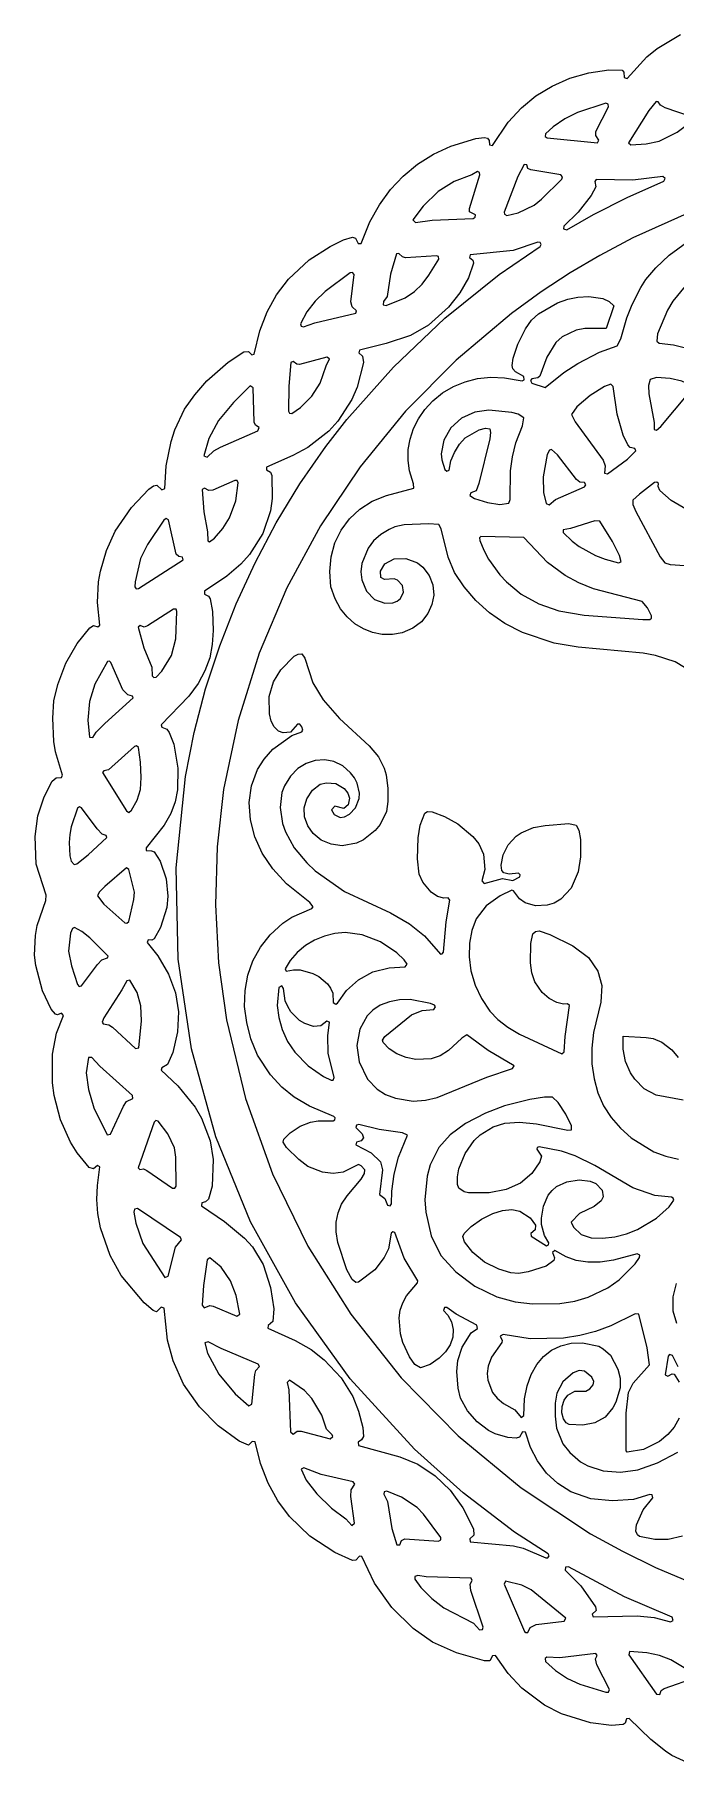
# Model space of a CAD drawing. Header units: metres. Extents: x 5 to 295, y 5 to 295.
# Drawn here: x 4.5 to 107.1, y 11.2 to 288.2 of the extents above; entities that cross this region are included whole.
import ezdxf

# ---------------------------------------------------------------- set-up
doc = ezdxf.new("R2010")
doc.units = ezdxf.units.M

msp = doc.modelspace()

# ---------------------------------------------------------------- linework, layer by layer
at = {"layer": 'CUT'}
for points in [[(109.7201, 11.1749), (106.5576, 12.6095), (105.5445, 13.2817), (103.1842, 15.1711), (99.7566, 18.5479), (99.3303, 18.4824), (99.1126, 17.7885), (98.7542, 17.5613), (96.8914, 17.3985), (93.5461, 17.8155), (88.9061, 19.2838), (86.1583, 20.6582), (82.5721, 23.3627), (80.364, 25.7207), (78.3376, 28.6335), (77.8732, 28.5583), (77.4133, 27.7352), (76.5584, 27.7459), (72.1078, 29.0146), (68.2652, 30.7609), (65.1585, 32.9233), (61.7379, 36.2878), (58.975, 40.1968), (56.9502, 44.4455), (56.5524, 44.5176), (55.9855, 43.859), (55.4375, 43.8248), (52.6263, 45.1129), (48.6094, 47.715), (45.3742, 50.862), (43.4671, 53.3968), (41.9441, 56.2086), (40.7316, 59.3681), (39.8285, 62.8054), (39.3744, 62.8774), (38.7888, 62.2807), (37.2977, 62.9294), (33.9318, 65.4102), (30.943, 68.4315), (28.3793, 72.0591), (26.7013, 75.8256), (25.8364, 79.105), (25.2913, 84.2124), (24.7974, 84.3887), (24.0313, 83.6444), (23.5354, 83.8342), (22.0689, 85.0956), (18.3806, 89.4882), (16.6338, 92.6791), (15.0943, 97.109), (14.6727, 99.3978), (14.4976, 101.6505), (14.5847, 103.8861), (14.9771, 106.8498), (14.5831, 107.1039), (13.9475, 106.528), (13.2909, 106.7474), (11.3297, 109.1171), (10.2967, 110.8023), (8.6574, 114.4028), (7.6485, 118.2758), (7.3777, 120.3261), (7.4096, 124.9247), (8.0569, 128.2501), (9.1772, 131.1035), (8.8558, 131.4718), (8.1829, 131.1905), (7.8664, 131.2872), (7.1657, 132.0933), (5.7764, 135.0535), (4.7169, 139.0845), (4.5361, 140.7528), (4.6578, 143.921), (4.9275, 145.4962), (6.3288, 149.531), (6.4111, 150.3869), (4.778, 155.3044), (4.6533, 159.7803), (5.0379, 163.0475), (6.0427, 166.1261), (7.3453, 168.6288), (7.9839, 169.1682), (7.9839, 169.1682), (8.8599, 169.2142), (9.0163, 169.5784), (7.8773, 173.2952), (7.6121, 174.9857), (7.4365, 178.685), (7.6423, 181.4838), (8.2706, 184.1182), (9.5625, 187.494), (11.3463, 190.6739), (13.3538, 193.1785), (13.9503, 193.5326), (14.6349, 193.3597), (14.978, 193.6282), (14.5851, 197.2395), (14.7941, 200.5498), (15.0907, 202.2638), (16.0283, 205.5748), (17.4156, 208.6505), (20.0445, 212.4375), (22.851, 215.3944), (23.5666, 215.9232), (24.1086, 216.0396), (24.8899, 215.2815), (25.3954, 215.4952), (25.6044, 219.0932), (26.3961, 222.9932), (26.9977, 224.8852), (28.5489, 228.1926), (30.1795, 230.5112), (32.1232, 232.7512), (35.5491, 235.7375), (38.0632, 237.3912), (38.7957, 237.4166), (39.2939, 236.8719), (39.6972, 237.019), (40.6064, 240.7526), (41.7575, 243.7681), (43.263, 246.4877), (45.1791, 249.0309), (48.4784, 252.1218), (51.886, 254.2539), (54.018, 255.2881), (55.4179, 255.7365), (55.9364, 255.5802), (56.3405, 254.7042), (56.8047, 254.7272), (58.2186, 258.202), (59.7496, 260.9343), (61.5258, 263.3564), (63.5597, 265.5065), (65.8627, 267.4003), (68.4345, 269.0007), (71.1776, 270.3014), (75.2049, 271.5201), (76.5912, 271.7034), (77.0484, 271.5682), (77.3125, 271.1936), (77.3657, 270.533), (77.8698, 270.4135), (80.3874, 274.1535), (82.483, 276.4313), (84.8169, 278.3565), (87.3896, 279.9286), (90.2486, 281.192), (93.2607, 282.0453), (96.4699, 282.5441), (98.5911, 282.4621), (98.9017, 282.1311), (98.9345, 281.2997), (99.3973, 281.1308), (102.5596, 284.5851), (104.2461, 285.9705), (107.9423, 288.1706)], [(109.493, 259.7523), (100.342, 255.6002), (95.0482, 252.8214), (90.2892, 250.0185), (85.6702, 246.9784), (80.9107, 243.504), (72.0215, 236.0484), (63.9195, 227.861), (56.6647, 218.9709), (50.3175, 209.5261), (44.9345, 199.5539), (40.5172, 189.1439), (37.1233, 178.3541), (34.8096, 167.2634), (33.7554, 158.1106), (33.4916, 148.7922), (33.9892, 139.5242), (35.2486, 130.3979), (38.2824, 117.8251), (42.6375, 105.7177), (48.3093, 94.164), (55.18, 83.2545), (63.2191, 73.1028), (72.3454, 63.804), (82.4335, 55.4653), (93.5229, 48.1186), (98.6598, 45.2996), (103.9536, 42.7264), (109.3745, 40.424)], [(109.8383, 186.0828), (107.0881, 187.7272), (103.9412, 188.7562), (101.9659, 189.1399), (91.5678, 190.1029), (87.7454, 190.7256), (82.6724, 192.4259), (79.8526, 193.8955), (77.3818, 195.5815), (75.1649, 197.5283), (73.2932, 199.7308), (71.7975, 202.0495), (70.738, 204.4898), (69.6455, 209.0498), (69.2446, 209.7099), (67.6278, 209.8476), (63.7008, 209.6755), (62.2327, 209.3406), (61.2904, 208.9155), (59.9495, 208.1003), (58.8118, 207.1005), (57.9348, 205.9579), (56.9271, 203.4535), (56.7865, 202.1507), (56.9485, 200.8873), (57.7002, 199.0377), (58.9764, 197.7247), (60.5967, 197.1112), (61.9204, 197.1684), (62.5898, 197.4424), (63.1361, 197.8685), (63.6279, 198.9106), (63.44, 199.9635), (62.6567, 200.8112), (62.1253, 201.0009), (60.5787, 200.9167), (60.0012, 201.2414), (59.9456, 202.2659), (60.62, 203.4159), (62.1162, 204.2263), (63.9584, 204.2923), (65.856, 203.5714), (66.7079, 202.8808), (67.7071, 201.5563), (68.3065, 200.0676), (68.4378, 198.4125), (68.1661, 196.892), (67.5036, 195.4486), (66.4971, 194.1407), (65.0821, 193.1033), (63.3976, 192.3893), (61.8359, 192.096), (60.2141, 192.0961), (58.6538, 192.4061), (57.1816, 192.9961), (55.8036, 193.835), (54.5757, 194.9129), (53.5153, 196.2074), (52.6567, 197.7926), (51.9722, 199.732), (51.7938, 202.1788), (52.0008, 204.5589), (52.6263, 206.7931), (53.6102, 208.82), (54.9709, 210.6286), (56.6196, 212.1578), (58.6133, 213.4375), (60.8715, 214.3885), (65.235, 215.5542), (65.212, 216.2183), (64.5412, 218.3055), (64.3344, 219.9505), (64.3618, 221.7112), (64.6842, 223.3876), (65.2257, 225.0792), (66.0173, 226.6643), (67.0255, 228.1534), (68.2936, 229.5471), (69.8708, 230.8267), (71.5975, 231.8389), (73.4957, 232.5895), (75.4394, 233.0826), (77.5669, 233.2955), (79.7587, 233.2334), (82.5975, 232.7501), (82.9315, 232.903), (82.8875, 233.4245), (81.5509, 234.1515), (81.1086, 234.6684), (81.0032, 235.1693), (81.1847, 236.3369), (81.8984, 238.5924), (83.1329, 241.0619), (84.1118, 242.4365), (85.2003, 243.459), (88.2588, 245.2367), (89.9006, 245.8312), (91.5062, 246.1273), (93.2739, 246.2148), (95.5157, 245.9197), (96.5202, 245.4268), (97.2693, 244.7351), (96.0578, 241.0818), (92.6614, 241.1094), (91.2579, 240.8502), (88.9871, 239.7628), (87.9902, 238.8614), (86.5329, 236.5187), (85.452, 233.4893), (85.093, 233.1826), (84.1375, 233.0347), (83.939, 232.7655), (84.1408, 232.3456), (86.2996, 231.6725), (89.2826, 234.0408), (91.5092, 235.496), (94.9688, 237.314), (97.7971, 238.3435), (98.3788, 239.4365), (99.3785, 242.8129), (100.212, 244.9269), (101.5894, 247.6819), (102.4316, 248.9469), (103.9905, 250.8004), (106.1366, 252.8559), (108.919, 254.8768)], [(108.7035, 247.8863), (106.7404, 245.4959), (105.8813, 244.0466), (104.2723, 240.2276), (104.195, 239.079), (104.5601, 238.7823), (106.8378, 238.4754), (111.1719, 237.4211)], [(108.2574, 47.7294), (106.0041, 47.1662), (103.8527, 47.1657), (101.4092, 47.6893), (101.0551, 47.9479), (100.7878, 48.5346), (100.933, 49.5178), (101.9989, 51.9484), (103.5278, 53.8685), (103.3955, 54.3488), (103.064, 54.4036), (100.4478, 53.5797), (97.0459, 53.4037), (93.6115, 53.7023), (90.4031, 54.8035), (88.3192, 56.1426), (86.486, 57.8315), (85.0466, 59.7721), (83.9287, 61.9466), (83.1411, 64.3825), (82.6759, 64.408), (82.181, 63.5742), (81.6712, 63.395), (80.2976, 63.5428), (78.2866, 64.1323), (77.219, 64.6647), (75.3757, 66.0105), (73.8447, 67.7728), (72.7523, 69.8303), (72.3645, 71.404), (72.1537, 74.1047), (72.2996, 75.8592), (72.9751, 77.9812), (74.4505, 80.2816), (75.431, 80.9818), (75.3498, 81.5262), (72.0584, 83.2819), (70.5618, 84.3593), (70.1902, 84.3445), (70.0244, 83.8728), (70.6927, 83.1133), (71.2842, 82.0214), (71.5749, 80.828), (71.483, 79.5792), (71.0829, 78.3867), (70.3284, 77.2407), (69.2952, 76.2053), (67.8801, 75.2187), (66.3237, 74.7026), (65.3944, 75.2015), (64.5865, 76.4316), (63.5168, 78.7574), (63.101, 80.1365), (62.8955, 82.6616), (63.0782, 83.9286), (63.5133, 85.1023), (64.1007, 86.1873), (65.8263, 88.298), (65.8933, 88.5998), (63.6963, 92.2494), (62.243, 96.3407), (61.8931, 96.4365), (61.6317, 96.2369), (61.1811, 93.7374), (60.493, 92.3383), (59.0217, 90.3964), (56.4217, 88.3725), (55.9537, 88.3465), (55.3628, 88.8436), (54.5541, 90.3799), (53.092, 94.7368), (52.8182, 96.4602), (52.848, 98.0191), (53.1194, 99.4928), (53.6912, 100.8784), (54.5742, 102.2447), (56.8524, 104.8759), (57.3667, 105.7726), (57.4003, 106.379), (56.8371, 107.049), (56.4157, 107.24), (53.9355, 106.0222), (52.3356, 105.8159), (50.6158, 106.0021), (48.2986, 106.9435), (46.8193, 108.04), (44.8511, 109.9567), (44.3332, 110.8202), (44.4525, 111.2805), (45.4334, 112.2893), (47.0442, 113.3734), (48.7353, 114.0153), (49.9321, 114.2282), (52.3537, 114.2067), (52.6218, 114.412), (52.6434, 114.7135), (52.443, 114.9399), (48.5531, 116.5684), (46.1228, 118.0031), (44.1348, 119.632), (42.3284, 121.5834), (40.2517, 124.7512), (39.1855, 127.3499), (38.5012, 129.9542), (38.1715, 132.5342), (38.2564, 135.081), (38.7034, 137.5436), (39.5056, 139.8604), (40.6938, 142.0291), (42.2527, 144.0341), (44.2747, 145.88), (45.7347, 146.8521), (48.9007, 148.2167), (49.1429, 148.5167), (48.6294, 149.2107), (44.8562, 152.1911), (42.6801, 154.5805), (40.9797, 157.0744), (39.774, 159.689), (39.08, 162.4481), (38.902, 165.1838), (39.2829, 167.8615), (40.2395, 170.5081), (41.2753, 172.1696), (42.6988, 173.7465), (45.7241, 175.9184), (47.3123, 176.5182), (47.4678, 176.8114), (47.3274, 177.3011), (47.0086, 177.7292), (46.6163, 177.7475), (45.4979, 176.4424), (45.4979, 176.4424), (44.3312, 176.3498), (43.5877, 176.6371), (42.9205, 177.3362), (42.4321, 178.2537), (42.1275, 179.4071), (42.097, 182.1678), (42.7788, 184.5485), (43.9653, 186.4692), (46.0882, 188.6217), (46.7619, 188.9621), (47.311, 188.997), (47.8265, 188.3226), (49.0784, 184.3584), (50.7448, 181.6366), (53.3463, 178.6601), (58.0833, 174.3026), (59.6005, 172.5091), (60.5081, 170.7237), (60.8243, 169.6518), (61.0886, 167.4422), (61.0858, 165.3721), (60.8751, 163.7694), (59.8628, 161.6779), (59.0463, 160.7039), (57.1754, 159.2229), (56.0604, 158.7009), (53.7859, 158.2868), (52.0141, 158.5261), (50.438, 159.1903), (49.1599, 160.227), (48.2676, 161.4825), (47.7517, 162.8896), (47.6914, 164.3696), (48.1059, 165.8102), (49.0584, 167.1858), (50.2502, 168.1667), (51.2733, 168.3727), (52.783, 168.2716), (54.0862, 167.4604), (54.6772, 166.6799), (54.9605, 165.8942), (54.7687, 164.8191), (54.049, 164.265), (52.6329, 164.5995), (52.101, 164.0413), (52.5206, 163.2572), (53.4416, 162.8123), (54.1605, 162.9176), (54.9457, 163.3315), (55.8976, 164.3485), (56.4995, 165.8467), (56.5643, 166.6919), (56.1853, 168.3093), (55.7324, 169.1437), (55.1255, 169.9822), (53.8894, 171.0514), (52.4399, 171.7521), (50.9919, 172.0223), (49.444, 171.9245), (48.0199, 171.4561), (46.6855, 170.6329), (45.4898, 169.4373), (44.5313, 167.8874), (44.1423, 166.8163), (43.8651, 164.3922), (44.231, 161.859), (44.7052, 160.4908), (46.0945, 157.9249), (48.1248, 155.5233), (49.4832, 154.2822), (54.1419, 150.9657), (61.5068, 147.5184), (64.5577, 145.7877), (66.9553, 143.8393), (69.5073, 140.9375), (69.8103, 140.9654), (70.0098, 141.2404), (70.4274, 146.1077), (71.0296, 149.583), (70.7481, 149.9249), (70.0588, 149.8833), (69.0564, 150.1595), (68.0492, 150.8268), (66.6902, 152.448), (66.0992, 153.7433), (65.8547, 156.1703), (65.9733, 159.548), (66.2738, 161.5756), (67.03, 163.4785), (67.4306, 163.7701), (68.1956, 163.7149), (70.1487, 162.9583), (72.2882, 161.796), (74.7265, 159.7383), (75.654, 158.5956), (76.4388, 156.9434), (76.6164, 154.4816), (76.149, 152.6511), (76.5215, 152.2542), (79.4343, 153.0506), (81.092, 152.723), (82.2403, 153.2771), (82.2845, 153.6441), (82.0025, 153.8831), (80.4985, 153.7165), (79.669, 153.9505), (79.3727, 154.2954), (79.2435, 155.1895), (79.556, 156.7992), (80.351, 158.4473), (81.6498, 159.8181), (82.4603, 160.3626), (84.4105, 161.1802), (86.2619, 161.5473), (90.0973, 161.8403), (91.2556, 161.5765), (91.6591, 160.7739), (91.9351, 159.2964), (91.9661, 156.5057), (91.5708, 154.0782), (90.4524, 151.5036), (88.7762, 149.7138), (87.7414, 149.1056), (86.5849, 148.7401), (84.7289, 148.6495), (83.0713, 149.1292), (82.1524, 149.7583), (81.2385, 151.0512), (80.939, 151.1752), (79.0848, 150.2543), (76.8186, 148.6493), (75.2482, 146.5903), (74.531, 144.7278), (74.1559, 142.6541), (74.098, 140.4937), (74.4108, 138.237), (75.0807, 135.9544), (76.0793, 133.8404), (77.4398, 131.7982), (78.6996, 130.4567), (80.2849, 129.22), (82.2048, 128.1026), (88.982, 124.9382), (89.3407, 125.2841), (89.4698, 127.7349), (90.1726, 132.6806), (89.8751, 132.9546), (89.2238, 132.8867), (88.1558, 133.157), (86.9314, 133.8247), (85.8164, 134.7589), (84.6334, 136.5044), (84.1379, 137.9272), (83.9306, 139.5088), (84.0189, 142.6305), (84.3316, 144.1705), (84.7562, 144.5653), (85.3251, 144.6428), (87.0539, 144.0745), (90.7045, 142.2633), (93.2127, 140.3735), (94.7065, 138.2135), (95.3665, 135.8755), (95.2193, 133.2253), (94.0503, 128.3944), (93.7578, 125.8437), (93.7838, 123.3788), (94.1096, 120.9542), (94.7222, 118.7252), (95.6498, 116.6477), (96.8317, 114.7623), (98.3373, 113.0462), (100.0531, 111.5086), (103.6782, 109.2833), (105.6116, 108.5648), (107.6394, 108.0756)], [(108.4003, 117.5206), (104.0792, 118.3582), (102.1256, 119.3544), (100.6588, 120.8798), (99.9715, 121.912), (99.1765, 123.7107), (98.7552, 125.6999), (98.7877, 127.7775), (102.4621, 127.5891), (103.5854, 127.4019), (104.9429, 126.8238), (106.5676, 125.6128), (107.5645, 124.3835)], [(107.255, 88.156), (106.7303, 86.0247), (106.71, 83.8152), (107.3439, 81.8049)], [(107.7694, 66.594), (106.97, 65.1886), (105.9377, 63.9811), (104.6198, 62.9028), (102.0484, 61.6173), (99.4199, 61.1719), (99.2529, 61.3865), (99.2529, 67.4372), (99.614, 70.7545), (100.3928, 72.2135), (102.9759, 75.1502), (102.6282, 77.8775), (101.2993, 83.2948), (100.7057, 83.3309), (96.7835, 81.3796), (94.3587, 80.4897), (91.8186, 79.8379), (89.2215, 79.4229), (83.9118, 79.3015), (79.573, 80.0337), (79.573, 80.0337), (79.1043, 79.7339), (79.4208, 79.0397), (79.3524, 78.7249), (77.695, 76.398), (77.1791, 74.9541), (77.0008, 73.7911), (77.0848, 72.6951), (77.8807, 70.7026), (78.6117, 69.816), (79.6045, 68.9913), (81.4569, 67.9286), (82.4356, 66.7414), (82.8697, 67.0347), (82.9987, 69.7165), (83.4112, 71.775), (84.0666, 73.592), (84.9525, 75.2007), (86.0161, 76.4685), (87.3102, 77.4917), (88.8197, 78.2245), (90.441, 78.6061), (92.2585, 78.665), (94.8584, 78.1223), (95.5816, 77.7414), (96.7368, 76.7287), (97.9391, 74.4911), (98.2942, 73.0032), (98.2962, 71.4875), (97.6252, 69.1854), (97.1367, 68.2476), (95.8758, 66.7819), (94.2631, 65.8681), (92.3027, 65.4736), (90.1185, 65.609), (89.6396, 65.8642), (89.2299, 66.4906), (88.9721, 67.468), (88.999, 68.4789), (89.3347, 69.4789), (89.9225, 70.325), (91.016, 70.9579), (92.8027, 70.9176), (93.4494, 71.3359), (93.9567, 71.966), (94.0795, 72.497), (93.784, 73.1911), (92.5645, 74.1412), (91.7225, 74.231), (90.748, 73.893), (89.1284, 72.4562), (88.1324, 70.6307), (87.8655, 68.9952), (87.8669, 66.9438), (88.1205, 64.9924), (89.1363, 62.5258), (90.2565, 61.096), (91.9644, 59.619), (93.103, 58.9789), (95.5532, 58.1623), (98.3337, 57.9559), (101.1481, 58.3539), (104.2536, 59.4657), (107.5229, 61.173)], [(107.5753, 74.861), (106.6943, 76.6691), (106.1954, 76.8035), (105.9901, 76.5472), (105.5263, 73.5785), (105.925, 73.3321), (106.6091, 73.7357), (106.943, 73.647), (107.7324, 72.4071)]]:
    msp.add_lwpolyline(points, dxfattribs=at)
for points in [[(96.4207, 276.5977), (96.3949, 277.0368), (96.0144, 277.1816), (91.469, 275.6853), (89.4281, 274.6648), (87.5543, 273.3798), (86.3569, 272.2638), (86.3028, 271.8281), (86.6109, 271.6182), (94.6582, 270.8428), (94.8913, 271.2443), (94.4032, 272.0054), (94.4276, 272.6365), (96.4207, 276.5977)], [(102.8801, 276.0219), (99.6191, 270.8176), (99.9992, 270.5415), (102.4683, 270.6793), (104.5415, 271.115), (107.4457, 272.5572), (109.8238, 274.3498), (109.9529, 274.7633), (109.731, 275.0122), (105.5089, 276.469), (104.7498, 276.8694), (104.3718, 277.4192), (104.0411, 277.4533), (102.8801, 276.0219)], [(74.7821, 258.7391), (75.0948, 258.922), (75.1221, 259.2832), (74.1975, 259.7842), (74.1748, 260.3398), (75.8265, 265.7388), (75.7647, 266.0666), (75.472, 266.2268), (74.5344, 265.6974), (71.7099, 264.6625), (69.1407, 263.0208), (66.7314, 260.7029), (65.1112, 258.4871), (65.5015, 258.091), (68.1972, 258.4619), (74.7821, 258.7391)], [(88.939, 265.046), (89.0582, 265.3912), (88.8044, 265.6983), (83.9902, 266.5187), (83.539, 266.7325), (83.3439, 267.3186), (82.905, 267.3505), (81.9259, 265.4488), (79.7476, 259.7459), (79.7794, 259.4149), (80.1691, 259.228), (81.9686, 259.6261), (84.525, 260.8722), (85.7138, 261.8204), (88.939, 265.046)], [(105.2756, 264.6906), (105.517, 265.1243), (105.1371, 265.4437), (100.3418, 264.8388), (94.4689, 264.9648), (94.2579, 264.6311), (94.386, 263.8042), (93.6505, 262.4273), (91.5601, 259.7203), (89.2963, 257.4841), (89.2414, 257.0833), (89.7598, 256.883), (94.0409, 259.35), (99.4229, 262.0703), (105.2756, 264.6906)], [(22.4007, 157.5237), (23.2452, 157.4748), (23.6858, 157.3118), (24.6591, 155.8174), (25.5786, 152.992), (25.8738, 150.192), (25.7195, 148.3889), (24.6789, 145.187), (23.6854, 143.3903), (23.3246, 143.1428), (22.7333, 143.19), (22.5349, 142.7745), (24.2602, 140.6485), (25.9758, 137.7159), (27.102, 134.7408), (27.5714, 131.6896), (27.4221, 128.4804), (26.6582, 125.1905), (25.8199, 123.2398), (24.9333, 122.7352), (24.8201, 122.3444), (27.4662, 119.8122), (30.2503, 116.4128), (31.2814, 114.6527), (32.6292, 111.0192), (33.1398, 108.046), (32.9631, 103.7507), (32.3898, 101.6928), (31.916, 101.2707), (31.3189, 101.1175), (31.24, 100.6322), (34.9656, 98.1031), (38.163, 95.434), (39.4075, 94.0656), (41.1565, 91.2384), (42.3319, 87.5345), (42.8348, 84.1421), (42.6851, 82.1003), (41.9347, 81.4703), (41.9046, 81.0414), (46.2731, 79.0512), (48.8196, 77.5981), (50.8896, 75.97), (53.6382, 73.0707), (55.5089, 70.0941), (56.389, 67.747), (57.0961, 65.1275), (57.2161, 63.7037), (56.8571, 63.1251), (56.3458, 62.7513), (56.4204, 62.2549), (63.0038, 60.4309), (65.8821, 59.227), (68.7011, 57.397), (71.0734, 55.1125), (73.1219, 52.2388), (74.8075, 48.9019), (74.8552, 47.8623), (74.2252, 47.2992), (74.3009, 46.8142), (81.2296, 46.1713), (82.7817, 45.7816), (86.3891, 44.2424), (86.7234, 44.2609), (86.9254, 44.5697), (86.7794, 44.9087), (81.3999, 48.3825), (73.1798, 54.6426), (65.3746, 61.6538), (55.0773, 72.9164), (46.3012, 85.0925), (39.109, 98.062), (33.5308, 111.6772), (29.6543, 125.7334), (27.5381, 140.1434), (27.1829, 154.7287), (28.6826, 169.3862), (30.0912, 176.4255), (31.9046, 183.3868), (34.1712, 190.2758), (36.7849, 197.0278), (39.8366, 203.5994), (43.2415, 209.9968), (47.0283, 216.2186), (51.1946, 222.203), (54.5406, 226.5169), (61.9814, 234.8951), (70.2094, 242.7412), (78.911, 249.7728), (85.4847, 254.2471), (85.6353, 254.547), (85.4665, 254.8762), (85.1352, 254.9291), (81.1479, 253.5901), (74.2819, 252.9131), (74.1834, 252.4603), (74.6997, 252.0485), (74.8251, 251.5875), (73.9966, 249.2451), (72.6232, 246.7936), (70.8089, 244.5061), (67.613, 241.6322), (64.7334, 239.9934), (60.8236, 238.686), (56.5823, 237.6288), (56.4635, 237.2098), (57.0333, 236.6739), (57.191, 235.6442), (56.1608, 231.716), (55.3131, 229.7193), (53.087, 226.2631), (51.6601, 224.6857), (48.2614, 222.0783), (45.8702, 220.7476), (41.6862, 218.8808), (41.6706, 218.4749), (42.312, 218.1111), (42.5136, 217.5516), (42.5735, 213.8714), (42.2992, 211.8963), (41.0677, 208.2608), (38.9675, 204.9082), (37.5756, 203.3929), (35.3152, 201.4559), (31.723, 199.0204), (31.7448, 198.5898), (32.3826, 198.2439), (32.6267, 197.8014), (33.0224, 195.8), (33.1388, 192.7535), (32.9936, 190.5164), (32.5748, 188.351), (31.7911, 186.2776), (30.7173, 184.2586), (29.2413, 182.2545), (24.777, 177.6571), (24.8852, 177.2668), (25.7016, 176.9451), (26.0946, 176.407), (26.8377, 174.5296), (27.455, 170.7054), (27.3979, 167.2563), (27.038, 165.2959), (26.3526, 163.4475), (25.2977, 161.554), (22.3751, 157.9597), (22.4007, 157.5237)], [(60.4059, 245.4116), (60.3613, 244.9134), (60.8078, 244.7668), (63.8544, 246.0304), (65.3459, 247.0212), (66.5783, 248.1965), (67.6378, 249.6541), (69.2546, 252.2002), (69.2016, 252.6362), (68.8905, 252.7689), (63.9051, 252.4184), (63.4347, 252.5658), (62.8743, 253.1076), (62.4787, 253.046), (61.5216, 249.7896), (60.9669, 246.2241), (60.4059, 245.4116)], [(55.0722, 250.0095), (51.0458, 247.0334), (49.4827, 245.5035), (48.1495, 243.7829), (47.1153, 241.8796), (47.2112, 241.4563), (47.5661, 241.3593), (49.4044, 242.0207), (55.979, 243.5441), (56.0647, 243.9619), (55.3616, 244.5588), (55.1907, 245.3863), (55.7027, 249.7521), (55.4537, 250.07), (55.0722, 250.0095)], [(51.1957, 235.107), (51.7363, 236.2611), (51.3539, 236.5238), (46.928, 235.3681), (46.5386, 235.3924), (45.9619, 235.8315), (45.5508, 235.6827), (45.2391, 231.8711), (45.1819, 227.8624), (45.3494, 227.5365), (45.7481, 227.5089), (47.1097, 228.4349), (48.9216, 230.2482), (50.2391, 232.3456), (51.1957, 235.107)], [(103.7401, 226.0723), (103.767, 224.9584), (104.0974, 224.8105), (104.7823, 225.4008), (109.1724, 230.6398), (109.8182, 231.536), (109.7238, 231.9572), (108.1476, 232.6745), (106.2942, 233.1153), (104.1122, 233.2842), (103.1104, 232.9502), (102.8383, 231.9845), (102.8942, 230.6208), (103.7401, 226.0723)], [(40.2697, 224.729), (40.4682, 225.2426), (39.9269, 225.6166), (39.692, 226.1091), (39.5093, 231.6281), (39.059, 231.9371), (36.3897, 229.276), (33.9726, 226.3607), (32.4281, 223.4717), (31.6545, 220.7286), (32.169, 220.5211), (33.2581, 221.4948), (34.284, 222.0884), (40.2697, 224.729)], [(95.894, 219.1181), (95.7751, 217.9386), (96.2638, 217.8515), (99.4666, 220.2039), (100.8152, 221.528), (100.6407, 221.884), (99.876, 222.0538), (99.5121, 222.4566), (98.7717, 224.0093), (97.821, 227.3927), (97.1773, 231.8004), (96.8086, 232.1708), (95.7856, 231.8019), (93.4835, 230.3601), (91.3659, 228.5867), (90.4912, 227.3339), (91.0926, 226.1576), (95.5586, 219.9996), (95.894, 219.1181)], [(70.2352, 218.5114), (70.5523, 218.2723), (70.9145, 218.4351), (71.1968, 219.9372), (71.7584, 221.2412), (72.5842, 222.5874), (73.4654, 223.5866), (75.7024, 224.8793), (76.7079, 225.1499), (77.4289, 225.0164), (77.5537, 224.4509), (77.4021, 223.4593), (75.6721, 216.3047), (75.2242, 215.0864), (74.3723, 214.7801), (74.2301, 214.3721), (74.9531, 213.8796), (77.0535, 213.2489), (79.0499, 212.9346), (80.4735, 213.1182), (80.6771, 213.7126), (80.7373, 218.3258), (81.032, 220.5747), (81.5699, 222.786), (82.6324, 225.5412), (82.8494, 226.8122), (81.983, 227.3692), (80.9652, 227.67), (77.2793, 228.0121), (75.0005, 227.7254), (72.8904, 226.7277), (71.1983, 225.1809), (70.0429, 223.2263), (69.6478, 221.0357), (69.7371, 220.0828), (70.2352, 218.5114)], [(86.4311, 213.0737), (86.9522, 212.8701), (87.9314, 213.7264), (92.5913, 215.74), (92.8134, 216.0702), (92.5971, 216.4419), (91.8597, 216.4835), (91.2947, 216.9044), (88.241, 220.8979), (87.3057, 221.7373), (86.9674, 221.6015), (86.6143, 220.91), (85.9936, 217.3634), (86.0214, 214.8377), (86.4311, 213.0737)], [(32.2026, 208.5319), (32.2513, 207.0818), (32.5621, 206.9696), (33.3286, 207.5336), (34.6853, 209.0594), (35.7667, 210.7828), (36.7705, 213.5257), (37.1476, 216.4194), (36.9447, 216.7707), (36.6077, 216.7884), (33.0971, 215.2251), (32.4164, 215.1567), (31.7306, 215.5191), (31.3473, 215.3039), (31.6129, 211.7693), (32.2026, 208.5319)], [(100.3504, 213.5963), (100.3404, 212.9332), (100.8154, 211.8086), (104.7047, 204.5245), (105.4376, 203.6005), (106.3174, 203.2917), (111.7573, 202.9436), (116.383, 201.8043), (116.834, 201.9638), (117.0063, 203.6672), (117.0068, 207.8826), (116.8285, 208.3245), (111.1979, 210.8119), (106.4499, 213.5665), (104.6624, 215.1696), (104.3842, 215.8193), (104.4129, 216.269), (104.1751, 216.4999), (103.814, 216.4432), (101.3695, 214.5946), (100.3504, 213.5963)], [(25.2559, 210.4283), (22.5984, 206.5029), (21.4737, 204.2591), (20.6308, 200.5564), (20.5732, 199.7373), (20.8239, 199.4189), (21.1598, 199.449), (28.3342, 204.0551), (28.2389, 204.5067), (27.6389, 204.6191), (27.2212, 204.957), (25.9739, 210.4858), (25.5963, 210.6966), (25.2559, 210.4283)], [(75.9809, 207.7947), (75.7841, 207.5655), (75.8112, 207.1645), (76.4809, 205.6036), (77.2156, 204.1695), (79.0377, 201.6581), (80.0842, 200.5276), (82.4534, 198.5865), (85.2723, 197.0131), (88.453, 195.904), (92.5371, 195.2095), (101.9115, 194.5357), (103.0247, 194.5088), (103.3327, 194.7185), (103.3303, 195.0889), (102.6577, 196.3758), (101.8106, 197.3853), (94.0236, 199.4338), (91.6529, 200.3704), (89.4702, 201.5656), (86.6501, 203.6193), (82.8661, 207.6193), (75.9809, 207.7947)], [(90.3671, 209.1), (89.1831, 208.8798), (89.1932, 208.4452), (90.5873, 207.0421), (91.7455, 206.1803), (94.3459, 204.7803), (95.878, 204.1895), (98.0243, 203.5713), (98.4482, 203.7656), (98.1931, 204.7725), (97.0856, 206.9901), (95.0155, 210.2809), (94.2261, 210.2842), (90.3671, 209.1)], [(27.3341, 195.7784), (27.1827, 196.1433), (26.7902, 196.1888), (22.6304, 193.498), (22.092, 193.2964), (21.4323, 193.5443), (21.1107, 193.2995), (22.0485, 189.9869), (23.2924, 186.8956), (23.3742, 185.507), (23.6302, 185.2027), (24.0201, 185.2812), (24.899, 186.2457), (26.4477, 188.7573), (27.1271, 191.4159), (27.3341, 195.7784)], [(15.76, 177.8343), (20.3183, 181.9403), (20.2104, 182.2496), (19.4608, 182.4288), (18.6897, 183.2282), (16.7437, 187.6411), (16.5173, 187.8357), (16.1863, 187.7942), (14.2015, 184.1741), (13.3063, 181.3829), (13.0425, 178.403), (13.3189, 175.6554), (13.8758, 175.6237), (14.3967, 176.4687), (15.76, 177.8343)], [(19.2324, 163.8777), (19.6348, 163.5831), (20.0755, 163.9546), (20.9772, 165.5868), (21.4752, 167.3132), (21.6162, 169.1983), (21.5007, 171.6749), (21.1494, 173.9905), (20.8307, 174.2728), (20.5166, 174.1805), (16.3683, 170.437), (15.6095, 170.301), (15.3917, 170.0018), (19.2324, 163.8777)], [(12.0643, 164.3468), (11.7336, 164.5126), (11.3946, 164.2939), (10.378, 161.3145), (10.1715, 160.0647), (10.0545, 158.7883), (10.1947, 156.6524), (10.4035, 155.8054), (10.8949, 155.2604), (11.2845, 155.386), (13.1045, 156.8383), (16.0904, 159.6164), (15.9787, 159.9329), (15.3816, 160.1608), (14.5683, 161.0067), (12.0643, 164.3468)], [(19.601, 146.1544), (20.4477, 149.6568), (20.5322, 150.8488), (19.6114, 154.4872), (19.2274, 154.7551), (15.7852, 151.7772), (14.8922, 150.8294), (14.6066, 150.2635), (15.6248, 148.9401), (18.9648, 145.9453), (19.3285, 145.8648), (19.601, 146.1544)], [(11.4017, 136.0666), (11.6662, 135.7617), (12.059, 135.8543), (14.6201, 139.2825), (15.3072, 139.9879), (16.1895, 140.3197), (16.3306, 140.625), (13.3647, 143.516), (12.1058, 144.5384), (10.9036, 145.2073), (10.6123, 145.0279), (10.3109, 144.2874), (9.9688, 141.4249), (10.4262, 139.0729), (11.4017, 136.0666)], [(44.8097, 138.2153), (45.9724, 138.4307), (47.0498, 138.4011), (49.1016, 137.8385), (50.0552, 137.3308), (51.4357, 136.1851), (51.9098, 135.473), (52.2651, 134.6644), (52.3441, 133.1973), (52.7486, 132.9118), (53.0155, 133.046), (54.4525, 135.0801), (56.394, 136.8305), (58.6713, 138.0691), (61.3287, 138.7543), (63.857, 138.8959), (64.1728, 139.3056), (63.6999, 140.0284), (62.5409, 141.1585), (59.8955, 142.8739), (57.0028, 144.0207), (54.2843, 144.3666), (52.6235, 144.2245), (50.9316, 143.7854), (49.3433, 143.1597), (47.9284, 142.2844), (46.5827, 141.1758), (45.4445, 139.8855), (44.6654, 138.5882), (44.8097, 138.2153)], [(15.5187, 129.7643), (16.4255, 129.6282), (17.0316, 129.2486), (20.6911, 125.8333), (21.2411, 125.9381), (21.6459, 130.247), (21.562, 132.6308), (20.9747, 134.7684), (19.7926, 136.7577), (19.2827, 136.6487), (18.5205, 135.1859), (15.6288, 130.7474), (15.347, 130.0107), (15.5187, 129.7643)], [(44.3842, 135.4295), (44.1001, 135.8286), (43.634, 135.6008), (43.3952, 132.7255), (43.6498, 130.7642), (44.1931, 128.8329), (45.0554, 126.9535), (46.1924, 125.1997), (48.3477, 123.0408), (50.7743, 121.3458), (51.9999, 120.729), (52.3259, 120.7628), (52.5071, 121.1825), (51.5574, 125.0715), (51.4708, 127.8667), (51.7583, 130.0078), (51.3289, 130.1943), (50.3888, 129.4476), (49.2002, 129.3127), (47.8288, 129.7924), (46.956, 130.3194), (45.5803, 131.6909), (45.0661, 132.5547), (44.676, 133.4685), (44.3842, 135.4295)], [(62.2996, 117.834), (65.1472, 117.3982), (67.1087, 117.5162), (68.9752, 117.9407), (76.9629, 121.2455), (81.0648, 122.5886), (81.3076, 123.0587), (77.1744, 125.5051), (73.7437, 127.9876), (72.9306, 127.474), (70.8308, 125.4741), (69.4637, 124.644), (68.0357, 124.166), (65.5565, 124.0709), (64.0363, 124.3631), (62.5409, 124.9404), (61.3008, 125.7574), (60.3253, 126.7663), (60.2366, 127.1422), (60.5923, 127.7416), (64.8865, 131.2036), (66.6167, 131.9193), (68.4877, 132.0461), (68.7386, 132.4764), (68.5787, 132.7311), (67.9276, 133.022), (64.679, 133.6434), (62.9797, 133.5904), (61.3458, 133.3009), (59.8853, 132.7391), (58.6705, 131.963), (57.801, 131.0609), (56.5969, 128.8957), (56.1406, 126.3192), (56.5207, 123.6657), (57.8406, 120.9251), (59.4122, 119.2767), (60.7307, 118.45), (62.2996, 117.834)], [(19.2753, 117.3059), (20.2796, 117.8277), (20.1947, 118.2856), (14.9754, 122.9798), (13.7196, 124.3958), (13.1896, 124.3748), (12.81, 121.9032), (13.1574, 119.2708), (14.0287, 116.3149), (16.1535, 112.0008), (16.702, 112.1105), (18.7946, 116.5748), (19.2753, 117.3059)], [(81.4963, 85.2295), (84.2512, 84.9362), (88.6247, 84.9939), (91.0507, 85.3388), (93.1983, 86.004), (96.3231, 87.5066), (98.1441, 88.7755), (100.697, 91.3523), (101.3955, 92.3613), (101.4306, 92.694), (101.0058, 92.9505), (97.2286, 91.9002), (95.1135, 91.578), (93.118, 91.5781), (91.2673, 91.8768), (89.6486, 92.4347), (87.8182, 93.4895), (87.4753, 93.1279), (87.8053, 92.2847), (87.693, 91.8904), (86.4486, 90.9638), (83.5585, 90.0269), (82.0239, 89.791), (80.8094, 89.9132), (78.8552, 90.4593), (76.5616, 91.5778), (74.6851, 93.1237), (73.3617, 94.8324), (73.0912, 95.7143), (73.3341, 96.2134), (74.4453, 97.3011), (76.1042, 98.459), (77.8873, 99.3967), (79.4312, 99.8717), (80.9278, 100.0238), (82.219, 99.7774), (83.8621, 98.7186), (84.7346, 97.514), (84.7137, 96.7721), (84.0061, 96.2044), (84.0239, 95.7473), (86.5122, 94.2314), (86.803, 94.3901), (86.8668, 94.7152), (86.1955, 95.8856), (85.7193, 97.6525), (85.691, 98.6469), (86.0269, 100.5701), (86.7932, 102.3083), (87.3858, 103.063), (88.0877, 103.693), (89.7388, 104.4889), (91.7258, 104.7995), (93.5195, 104.5631), (94.3862, 104.1916), (95.4382, 103.1454), (95.5715, 102.0673), (95.2695, 101.4178), (94.1331, 100.5204), (91.8093, 99.3909), (90.4751, 97.996), (90.8341, 97.2257), (92.0682, 96.0445), (93.6361, 95.4867), (95.4569, 95.4263), (97.4451, 95.6584), (99.2945, 96.1133), (101.0969, 96.8383), (104.0908, 98.6417), (106.1341, 100.4839), (106.8855, 101.5183), (106.8054, 101.8417), (106.5325, 101.9943), (103.8463, 102.282), (100.3271, 103.514), (94.2546, 107.077), (91.071, 108.6109), (88.8772, 109.371), (85.331, 110.0843), (85.0296, 109.948), (84.9368, 109.6669), (85.6929, 108.5895), (85.4318, 107.6712), (84.1516, 105.7991), (82.3249, 104.2528), (80.0186, 103.211), (77.3413, 102.6804), (74.0013, 102.7127), (73.314, 102.8836), (72.4709, 103.4539), (72.2706, 104.0202), (72.2475, 105.2875), (72.4904, 106.5436), (73.4798, 108.9874), (74.9448, 111.0679), (75.8699, 111.9679), (77.9675, 113.2954), (79.8393, 113.846), (82.201, 113.998), (84.883, 113.7611), (89.9087, 112.7381), (90.482, 112.798), (90.5136, 113.431), (89.589, 115.2856), (88.3584, 117.1598), (87.4581, 118.0143), (86.2004, 118.0023), (83.8354, 117.627), (79.7889, 116.6089), (76.7115, 115.4653), (73.5483, 113.8093), (71.0587, 112.0079), (69.2415, 109.9679), (67.8841, 107.2102), (67.3801, 105.3732), (67.0083, 101.5694), (67.1555, 99.5867), (68.0306, 95.7889), (69.5921, 92.6925), (71.9635, 90.0522), (75.0347, 87.7589), (78.5417, 86.0448), (81.4963, 85.2295)], [(26.609, 103.4701), (26.9824, 103.4376), (27.2148, 103.7737), (27.1535, 108.3878), (26.9537, 109.9234), (25.8882, 112.1646), (24.3258, 114.1646), (23.9419, 114.2822), (23.6688, 114.0353), (21.1118, 106.73), (21.3894, 106.4306), (21.9687, 106.5556), (22.5219, 106.2923), (26.609, 103.4701)], [(56.4489, 113.6562), (56.0637, 113.5507), (55.9734, 113.1616), (56.9637, 112.171), (57.2185, 111.4998), (56.825, 111.0303), (56.0676, 110.8019), (55.9595, 110.3756), (58.4364, 109.1157), (59.8955, 107.642), (60.2393, 106.383), (59.779, 102.4493), (60.6144, 101.8048), (61.0349, 100.7175), (61.4588, 100.6292), (61.7007, 100.9486), (61.7268, 102.9582), (62.0853, 105.7103), (62.7998, 108.4041), (64.2381, 111.9415), (63.4668, 112.3177), (59.7139, 112.853), (56.4489, 113.6562)], [(27.0736, 93.9844), (28.0492, 95.1761), (27.9058, 95.5577), (21.0382, 100.1742), (20.5174, 100.0813), (20.431, 99.5811), (20.7669, 97.8288), (21.8908, 94.5912), (25.4118, 89.1483), (25.9155, 89.3747), (27.0736, 93.9844)], [(31.3514, 84.6907), (31.7001, 84.2959), (32.5787, 84.6704), (33.152, 84.571), (36.929, 82.963), (37.3893, 83.261), (36.7884, 86.2624), (35.9254, 88.6333), (34.4307, 90.777), (32.6146, 92.3155), (32.1751, 91.9947), (31.558, 87.8795), (31.3514, 84.6907)], [(39.9612, 74.2367), (40.5652, 74.8745), (40.3578, 75.2478), (34.4024, 77.7648), (32.3122, 78.8538), (31.8192, 78.6608), (32.2261, 77.05), (34.0508, 73.6691), (36.6742, 70.4987), (38.8447, 68.5753), (39.301, 68.849), (39.7841, 73.6046), (39.9612, 74.2367)], [(45.529, 64.4032), (45.9286, 64.0686), (46.5799, 64.5365), (47.217, 64.516), (51.8453, 63.3166), (52.2867, 63.6584), (52.2016, 63.9491), (51.2633, 64.8473), (50.5465, 67.0996), (48.9141, 69.7628), (47.7399, 71.0515), (45.365, 72.7165), (44.9835, 72.317), (45.2394, 71.164), (45.529, 64.4032)], [(55.2282, 55.1355), (55.7977, 56.071), (55.5345, 56.4144), (50.415, 57.6025), (47.6719, 58.6835), (47.2111, 58.4435), (48.0022, 56.6669), (49.7323, 54.5092), (52.0754, 52.2245), (54.3491, 50.4751), (55.3464, 49.4261), (55.7514, 49.7973), (55.1904, 54.0895), (55.2282, 55.1355)], [(69.2247, 46.9174), (69.5812, 47.1146), (69.5675, 47.5218), (66.7986, 51.2586), (65.7942, 52.2968), (63.2837, 53.9907), (60.9231, 54.9363), (60.5091, 54.8241), (60.4341, 54.4344), (61.0275, 53.2674), (61.7344, 48.9521), (62.5495, 46.3608), (63.0378, 46.345), (63.3019, 47.0169), (63.8409, 47.3173), (69.2247, 46.9174)], [(90.0179, 42.8226), (89.5375, 42.7409), (89.4969, 42.2774), (91.9821, 39.7678), (94.3698, 36.4068), (94.4409, 35.8358), (93.7965, 35.209), (93.9866, 34.7835), (101.033, 34.9847), (103.7621, 34.7155), (106.357, 34.0054), (106.7708, 34.2069), (106.6142, 34.7308), (98.9755, 38.022), (90.0179, 42.8226)], [(65.8792, 41.4145), (65.4338, 41.2816), (65.4108, 40.8487), (66.3899, 39.5213), (68.1305, 37.7278), (70.0447, 36.2247), (74.7935, 33.7779), (75.7761, 32.7145), (76.2708, 32.7906), (76.3535, 33.1535), (74.3605, 39.0174), (74.2961, 40.0579), (74.5805, 40.6423), (74.4369, 40.9754), (67.2332, 41.1864), (65.8792, 41.4145)], [(82.9777, 32.4731), (83.2049, 32.277), (83.5375, 32.3195), (83.912, 33.085), (84.8287, 33.5659), (89.3218, 34.1215), (89.5992, 34.6067), (84.0512, 39.1236), (82.5486, 39.8601), (79.9375, 40.5206), (79.7055, 40.0294), (82.9777, 32.4731)], [(96.0288, 22.7395), (96.456, 22.7619), (96.6056, 23.1627), (94.5761, 27.1209), (94.3315, 28.0678), (94.5893, 28.6066), (94.3959, 28.9121), (88.6296, 28.24), (86.5683, 28.3233), (86.2853, 28.1403), (86.3299, 27.6733), (87.9679, 26.2021), (89.864, 24.9571), (91.8628, 24.0161), (96.0288, 22.7395)], [(104.1382, 22.4425), (104.6648, 22.3841), (104.8578, 23.0011), (105.3375, 23.3124), (110.527, 25.1326), (110.6818, 25.6598), (109.3599, 26.1793), (106.3875, 27.9283), (104.5986, 28.6232), (102.5893, 29.0607), (99.7995, 29.2551), (99.6602, 28.7185), (104.1382, 22.4425)]]:
    msp.add_lwpolyline(points, close=True, dxfattribs=at)

doc.saveas('drawing.dxf')
